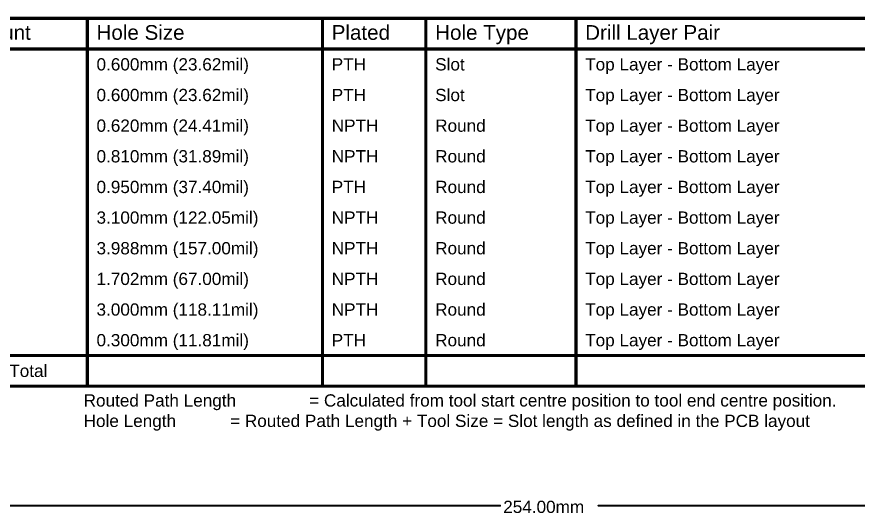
# Model space of a CAD drawing. Header units: inches. Extents: x 0 to 386, y 0 to 148.
# Drawn here: x 60.5 to 165, y 86.7 to 148.4 of the extents above; entities that cross this region are included whole.
import ezdxf

# ---------------------------------------------------------------- set-up
doc = ezdxf.new("R2010")
doc.units = ezdxf.units.IN
doc.layers.add('Dimensions', color=6, linetype='Continuous')
doc.layers.add('Drill Drawing', color=1, linetype='Continuous')
doc.styles.add('Arial', font='', dxfattribs={"height": 0.2})
doc.styles.get('Arial').set_extended_font_data('Arial')

msp = doc.modelspace()

# ---------------------------------------------------------------- linework, layer by layer
at = {"layer": 'Dimensions'}
for points in [[(0, 87.63, 0.254, 0.254, 0), (120.47, 87.63, 0.254, 0.254, 0)], [(132.71, 87.63, 0.254, 0.254, 0), (254, 87.63, 0.254, 0.254, 0)]]:
    msp.add_lwpolyline(points, format="xyseb", dxfattribs=at)
for points in [[(120.41, 87.63, 0.127, 0.127, 1), (120.54, 87.63, 0.127, 0.127, 1)], [(132.65, 87.63, 0.127, 0.127, 1), (132.78, 87.63, 0.127, 0.127, 1)]]:
    msp.add_lwpolyline(points, format="xyseb", close=True, dxfattribs=at)
at = {"layer": 'Drill Drawing'}
for points in [[(40.26, 148.21, 0.381, 0.381, 0), (230.76, 148.21, 0.381, 0.381, 0)], [(69.23, 102.49, 0.381, 0.381, 0), (69.23, 148.21, 0.381, 0.381, 0)], [(98.43, 102.49, 0.381, 0.381, 0), (98.43, 148.21, 0.381, 0.381, 0)], [(111.28, 102.49, 0.381, 0.381, 0), (111.28, 148.21, 0.381, 0.381, 0)], [(129.92, 102.49, 0.381, 0.381, 0), (129.92, 148.21, 0.381, 0.381, 0)], [(40.26, 144.4, 0.381, 0.381, 0), (230.76, 144.4, 0.381, 0.381, 0)], [(40.26, 106.3, 0.381, 0.381, 0), (230.76, 106.3, 0.381, 0.381, 0)], [(40.26, 102.49, 0.381, 0.381, 0), (230.76, 102.49, 0.381, 0.381, 0)]]:
    msp.add_lwpolyline(points, format="xyseb", dxfattribs=at)
for points in [[(69.14, 148.21, 0.191, 0.191, 1), (69.33, 148.21, 0.191, 0.191, 1)], [(98.34, 148.21, 0.191, 0.191, 1), (98.53, 148.21, 0.191, 0.191, 1)], [(111.19, 148.21, 0.191, 0.191, 1), (111.38, 148.21, 0.191, 0.191, 1)], [(129.83, 148.21, 0.191, 0.191, 1), (130.02, 148.21, 0.191, 0.191, 1)], [(69.14, 102.49, 0.191, 0.191, 1), (69.33, 102.49, 0.191, 0.191, 1)], [(98.34, 102.49, 0.191, 0.191, 1), (98.53, 102.49, 0.191, 0.191, 1)], [(111.19, 102.49, 0.191, 0.191, 1), (111.38, 102.49, 0.191, 0.191, 1)], [(129.83, 102.49, 0.191, 0.191, 1), (130.02, 102.49, 0.191, 0.191, 1)]]:
    msp.add_lwpolyline(points, format="xyseb", close=True, dxfattribs=at)

# ---------------------------------------------------------------- texts
at = {"layer": 'Dimensions', "style": 'Arial'}
msp.add_text('254.00mm', height=1.524, dxfattribs=at).set_placement((120.88, 86.72))
at = {"layer": 'Drill Drawing', "style": 'Arial'}
for s, height, p in [('Count', 1.829, (55.39, 145.54)), ('Hole Size', 1.829, (70.37, 145.54)), ('Plated', 1.829, (99.58, 145.54)), ('Hole Type', 1.829, (112.43, 145.54)), ('Drill Layer Pair', 1.8288, (131.06, 145.54)), ('0.600mm (23.62mil)', 1.524, (70.37, 141.73)), ('PTH', 1.524, (99.58, 141.73)), ('Slot', 1.524, (112.43, 141.73)), ('Top Layer - Bottom Layer', 1.524, (131.06, 141.73)), ('0.600mm (23.62mil)', 1.524, (70.37, 137.92)), ('PTH', 1.524, (99.58, 137.92)), ('Slot', 1.524, (112.43, 137.92)), ('Top Layer - Bottom Layer', 1.524, (131.06, 137.92)), ('0.620mm (24.41mil)', 1.524, (70.37, 134.11)), ('NPTH', 1.524, (99.58, 134.11)), ('Round', 1.524, (112.43, 134.11)), ('Top Layer - Bottom Layer', 1.524, (131.06, 134.11)), ('0.810mm (31.89mil)', 1.524, (70.37, 130.3)), ('NPTH', 1.524, (99.58, 130.3)), ('Round', 1.524, (112.43, 130.3)), ('Top Layer - Bottom Layer', 1.524, (131.06, 130.3)), ('0.950mm (37.40mil)', 1.524, (70.37, 126.49)), ('PTH', 1.524, (99.58, 126.49)), ('Round', 1.524, (112.43, 126.49)), ('Top Layer - Bottom Layer', 1.524, (131.06, 126.49)), ('3.100mm (122.05mil)', 1.524, (70.37, 122.68)), ('NPTH', 1.524, (99.58, 122.68)), ('Round', 1.524, (112.43, 122.68)), ('Top Layer - Bottom Layer', 1.524, (131.06, 122.68)), ('3.988mm (157.00mil)', 1.524, (70.37, 118.87)), ('NPTH', 1.524, (99.58, 118.87)), ('Round', 1.524, (112.43, 118.87)), ('Top Layer - Bottom Layer', 1.524, (131.06, 118.87)), ('1.702mm (67.00mil)', 1.524, (70.37, 115.06)), ('NPTH', 1.524, (99.58, 115.06)), ('Round', 1.524, (112.43, 115.06)), ('Top Layer - Bottom Layer', 1.524, (131.06, 115.06)), ('3.000mm (118.11mil)', 1.524, (70.37, 111.25)), ('Round', 1.524, (112.43, 111.25)), ('NPTH', 1.524, (99.58, 111.25)), ('Top Layer - Bottom Layer', 1.524, (131.06, 111.25)), ('0.300mm (11.81mil)', 1.524, (70.37, 107.44)), ('PTH', 1.524, (99.58, 107.44)), ('Round', 1.524, (112.43, 107.44)), ('Top Layer - Bottom Layer', 1.524, (131.06, 107.44)), ('218 Total', 1.524, (55.39, 103.63)), ('Routed Path Length', 1.524, (68.77, 99.95)), ('= Calculated from tool start centre position to tool end centre position.', 1.524, (96.78, 99.95)), ('Hole Length', 1.524, (68.77, 97.41)), (' = Routed Path Length + Tool Size = Slot length as defined in the PCB layout', 1.524, (86.37, 97.41))]:
    msp.add_text(s, height=height, dxfattribs=at).set_placement(p)

doc.saveas('drawing.dxf')
